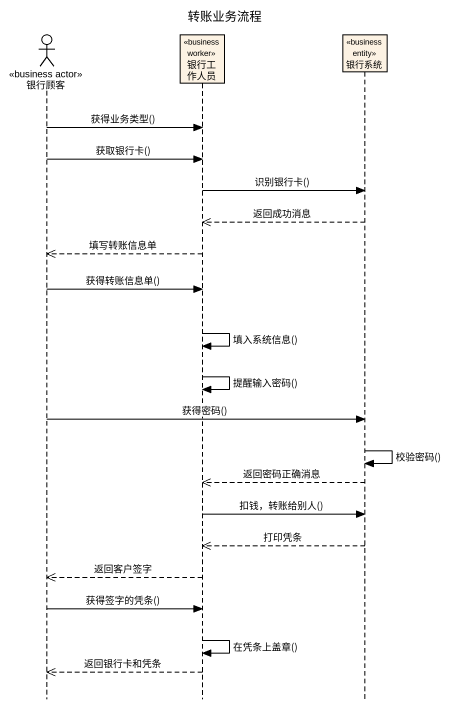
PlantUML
@startuml
title 转账业务流程
hide footbox
actor 银行顾客 <<business actor>>
participant 银行工作人员 <<business worker>>
participant 银行系统 <<business entity>>

银行顾客 -> 银行工作人员 : 获得业务类型()
银行顾客 -> 银行工作人员 : 获取银行卡()
银行工作人员 -> 银行系统 : 识别银行卡()
银行系统 -->> 银行工作人员 : 返回成功消息
银行工作人员 -->> 银行顾客 : 填写转账信息单
银行顾客 -> 银行工作人员 : 获得转账信息单()
银行工作人员 -> 银行工作人员 : 填入系统信息()
银行工作人员 -> 银行工作人员 : 提醒输入密码()
银行顾客 -> 银行系统 : 获得密码()
银行系统 -> 银行系统 : 校验密码()
银行系统 -->> 银行工作人员 : 返回密码正确消息
银行工作人员 -> 银行系统 : 扣钱，转账给别人()
银行系统 -->> 银行工作人员 : 打印凭条
银行工作人员 -->> 银行顾客 : 返回客户签字
银行顾客 -> 银行工作人员 : 获得签字的凭条()
银行工作人员 -> 银行工作人员 : 在凭条上盖章()
银行工作人员 -->> 银行顾客 : 返回银行卡和凭条
@enduml
